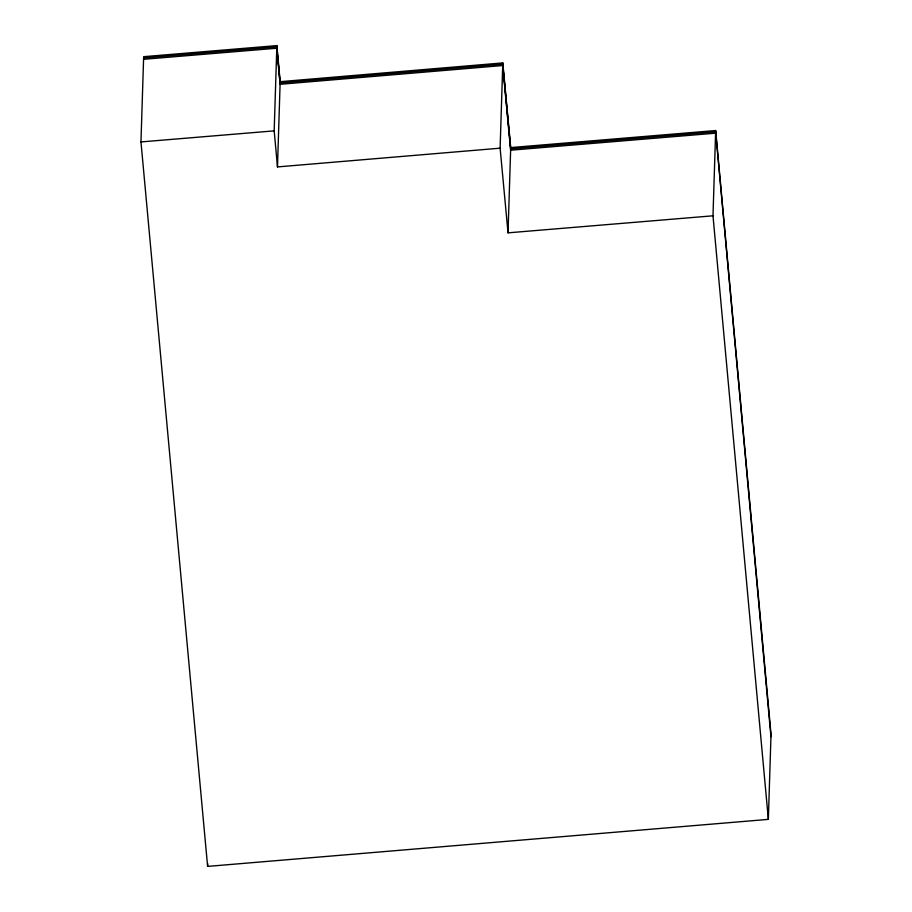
<?xml version="1.0" encoding="UTF-8"?>
<svg xmlns="http://www.w3.org/2000/svg" width="912" height="912" viewBox="0 0 912 912"><rect width="100%" height="100%" fill="white"/><g stroke="black" fill="none" stroke-linecap="round" stroke-linejoin="round"><path stroke-width="1.37" d="M715.669 130.541L712.99 215.802L508.03 232.845L510.709 147.584L715.669 130.541L771.028 734.126L768.349 819.375L207.617 866.4L140.972 141.93L143.651 56.681L276.86 45.6L280.166 81.67L277.487 166.919L500.118 148.177L502.797 62.917L280.166 81.67M207.617 866.4L207.708 863.596M277.487 166.919L274.181 130.861L276.86 45.6M143.617 57.889L276.815 46.808L280.121 82.878L502.751 64.125L510.674 148.793L715.635 131.761L770.948 736.748M143.572 59.303L276.769 48.222L280.075 84.292L502.717 65.539L510.629 150.206L715.589 133.175M140.972 141.93L274.181 130.861M502.797 62.917L510.709 147.584M500.118 148.177L508.03 232.845M712.99 215.802L768.349 819.375"/></g></svg>
